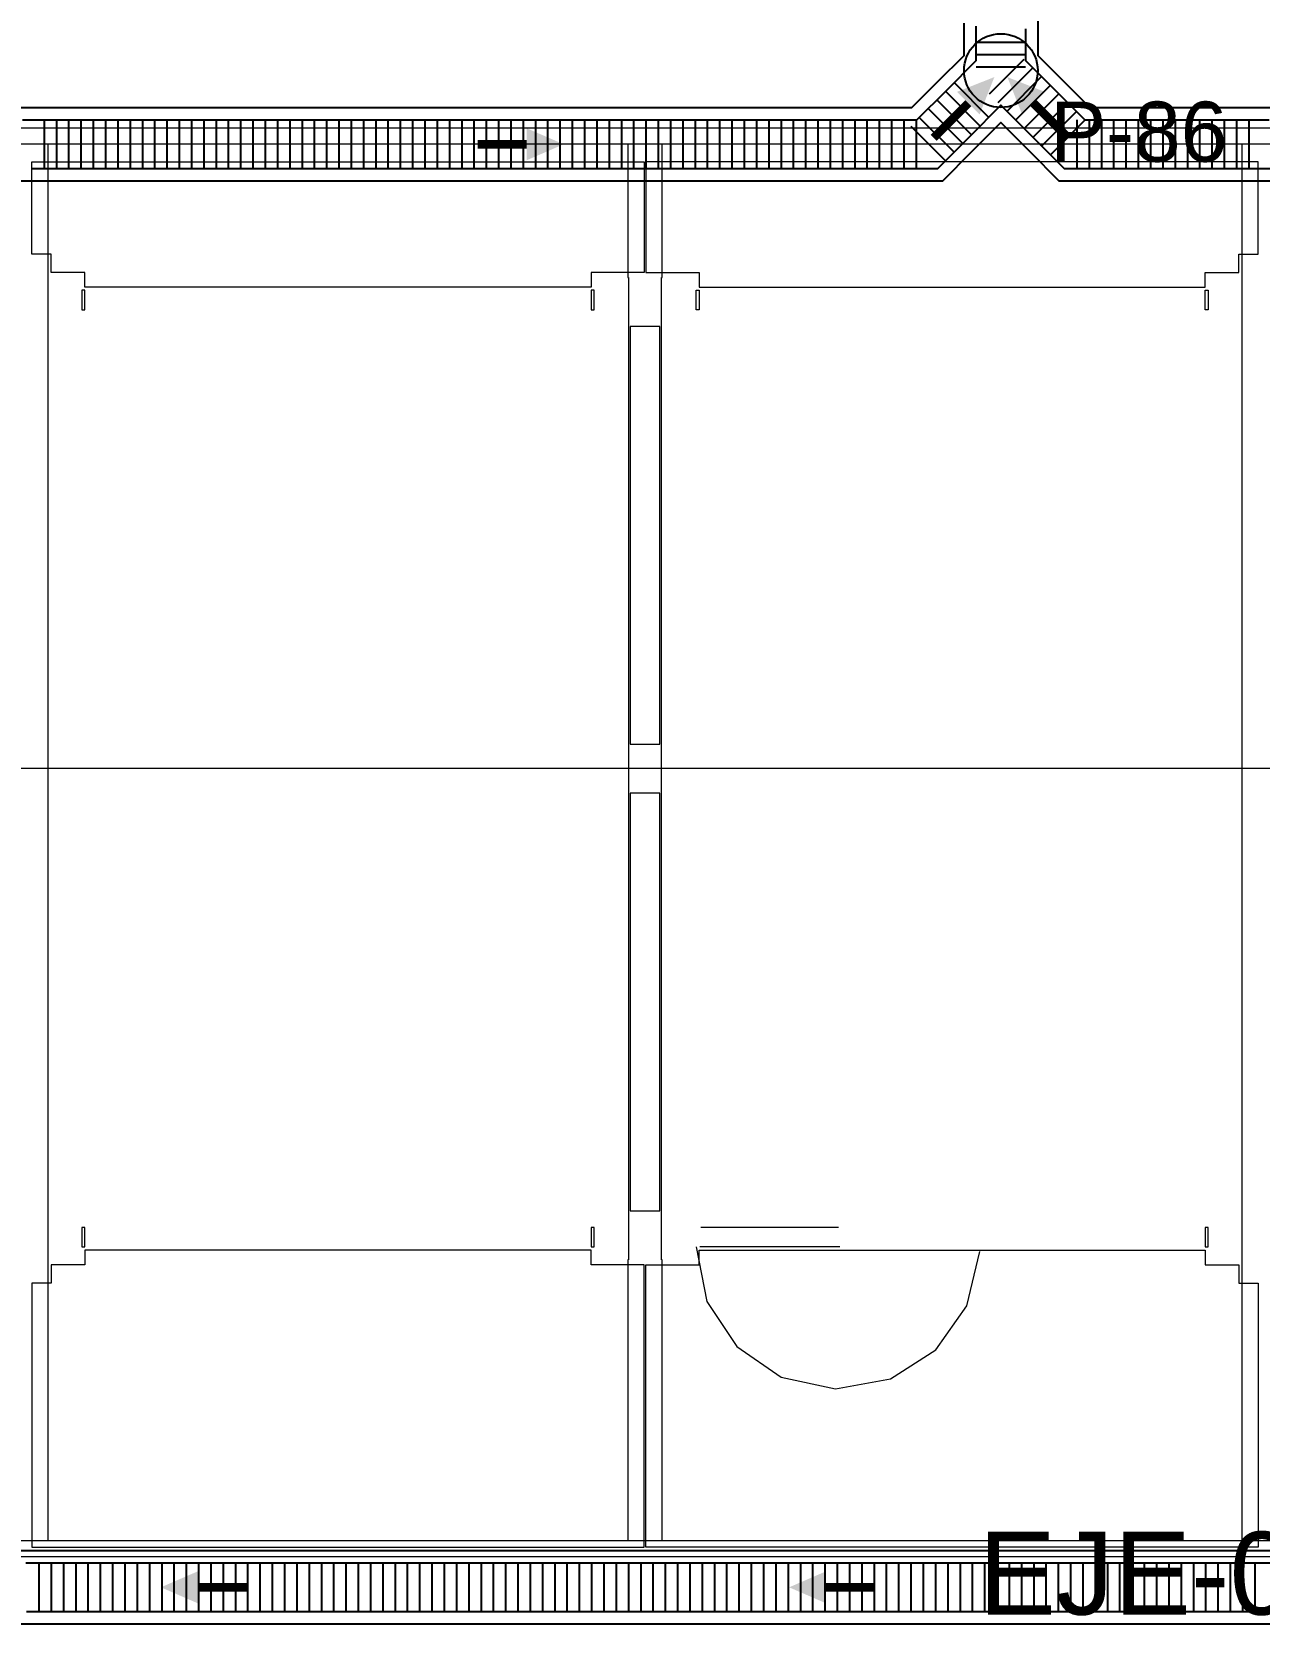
# Model space of a CAD drawing. Header units: metres. Extents: x 354768 to 355417, y 9249536 to 9250102.
# Drawn here: x 354903.11 to 354913.1, y 9249839.64 to 9249852.61 of the extents above; entities that cross this region are included whole.
import ezdxf
from ezdxf.enums import TextEntityAlignment as Align

# ---------------------------------------------------------------- set-up
doc = ezdxf.new("R2010")
doc.units = ezdxf.units.M
doc.header["$LTSCALE"] = 0.25
for name, color, linetype, lineweight in [('ARQ-BASE', 8, 'CONTINUOUS', 13), ('ARQ-TECHO', 8, 'CONTINUOUS', 13), ('ARQ-VEREDA', 9, 'CONTINUOUS', 9), ('CUNETA-S2', 6, 'CONTINUOUS', 35), ('CUNETA-S4', 30, 'CONTINUOUS', 35)]:
    doc.layers.add(name, color=color, linetype=linetype, lineweight=lineweight)
for name, color, linetype, true_color in [('CUN-FLUJO', 1, 'CONTINUOUS', 0xe60000), ('CUN-REJ-BORDE', 4, 'CONTINUOUS', 0x00aae6), ('CUN-REJ-PLATINA', 4, 'CONTINUOUS', 0x78cdf0)]:
    doc.layers.add(name, color=color, linetype=linetype, true_color=true_color)
doc.layers.add('NUDOS', color=7, linetype='CONTINUOUS')
doc.layers.add('TEXTOS', color=7, linetype='CONTINUOUS')
doc.styles.get("Standard").update_dxf_attribs({"font": 'arial.ttf'})

# ---------------------------------------------------------------- blocks, each defined once
blk = doc.blocks.new('ARQUITECTURA_BASE')
at = {"layer": 'ARQ-BASE'}
for points in [[(354908.223, 9249850.206), (354907.983, 9249850.206)], [(354907.983, 9249850.206), (354907.983, 9249846.806)], [(354908.223, 9249846.806), (354908.223, 9249850.206)], [(354907.983, 9249846.806), (354908.223, 9249846.806)], [(354908.223, 9249846.406), (354907.983, 9249846.406)], [(354907.983, 9249846.406), (354907.983, 9249843.006)], [(354908.223, 9249843.006), (354908.223, 9249846.406)], [(354907.983, 9249843.006), (354908.223, 9249843.006)]]:
    blk.add_lwpolyline(points, dxfattribs=at)
at = {"layer": 'ARQ-TECHO'}
for points in [[(354928.103, 9249851.821), (354896.888, 9249851.821)], [(354927.973, 9249851.691), (354897.018, 9249851.691)], [(354903.243, 9249851.691), (354902.963, 9249851.691)], [(354903.243, 9249840.321), (354903.243, 9249851.691)], [(354908.243, 9249851.691), (354907.963, 9249851.691)], [(354907.963, 9249851.691), (354907.963, 9249850.606)], [(354908.243, 9249850.606), (354908.243, 9249851.691)], [(354913.243, 9249851.691), (354912.963, 9249851.691)], [(354912.963, 9249851.691), (354912.963, 9249840.322)], [(354907.963, 9249850.606), (354907.968, 9249850.606)], [(354907.968, 9249850.606), (354907.968, 9249842.606)], [(354908.238, 9249842.606), (354908.238, 9249850.606)], [(354908.238, 9249850.606), (354908.243, 9249850.606)], [(354928.103, 9249846.606), (354897.018, 9249846.606)], [(354909.678, 9249842.871), (354908.558, 9249842.871)], [(354908.518, 9249842.711), (354908.607, 9249842.266), (354908.85, 9249841.901), (354909.211, 9249841.652), (354909.654, 9249841.556), (354910.101, 9249841.638), (354910.47, 9249841.874), (354910.724, 9249842.231), (354910.828, 9249842.673)], [(354909.688, 9249842.711), (354908.548, 9249842.711)], [(354907.968, 9249842.606), (354907.963, 9249842.606)], [(354907.963, 9249842.606), (354907.963, 9249840.321)], [(354908.243, 9249842.606), (354908.238, 9249842.606)], [(354908.243, 9249840.321), (354908.243, 9249842.606)], [(354897.018, 9249840.321), (354927.973, 9249840.321)], [(354902.963, 9249840.321), (354903.243, 9249840.321)], [(354907.963, 9249840.321), (354908.243, 9249840.321)], [(354912.963, 9249840.322), (354913.243, 9249840.322)], [(354896.888, 9249840.191), (354928.103, 9249840.191)]]:
    blk.add_lwpolyline(points, dxfattribs=at)
for points in [[(354903.518, 9249850.341), (354903.543, 9249850.341), (354903.543, 9249850.501), (354903.518, 9249850.501), (354903.518, 9249850.341)], [(354907.663, 9249850.341), (354907.688, 9249850.341), (354907.688, 9249850.501), (354907.663, 9249850.501), (354907.663, 9249850.341)], [(354908.543, 9249850.341), (354908.518, 9249850.341), (354908.518, 9249850.501), (354908.543, 9249850.501), (354908.543, 9249850.341)], [(354912.688, 9249850.341), (354912.663, 9249850.341), (354912.663, 9249850.501), (354912.688, 9249850.501), (354912.688, 9249850.341)], [(354903.518, 9249842.711), (354903.543, 9249842.711), (354903.543, 9249842.871), (354903.518, 9249842.871), (354903.518, 9249842.711)], [(354907.663, 9249842.711), (354907.688, 9249842.711), (354907.688, 9249842.871), (354907.663, 9249842.871), (354907.663, 9249842.711)], [(354912.663, 9249842.711), (354912.688, 9249842.711), (354912.688, 9249842.871), (354912.663, 9249842.871), (354912.663, 9249842.711)]]:
    blk.add_lwpolyline(points, close=True, dxfattribs=at)
at = {"layer": 'ARQ-VEREDA'}
for points in [[(354903.11, 9249850.796), (354903.11, 9249851.546)], [(354903.11, 9249851.546), (354908.095, 9249851.546)], [(354908.095, 9249851.546), (354908.095, 9249850.646)], [(354913.095, 9249851.546), (354908.11, 9249851.546)], [(354908.11, 9249851.546), (354908.11, 9249850.646)], [(354913.095, 9249850.796), (354913.095, 9249851.546)], [(354903.268, 9249850.796), (354903.11, 9249850.796)], [(354903.268, 9249850.646), (354903.268, 9249850.796)], [(354912.938, 9249850.646), (354912.938, 9249850.796)], [(354912.938, 9249850.796), (354913.095, 9249850.796)], [(354903.543, 9249850.646), (354903.268, 9249850.646)], [(354903.543, 9249850.526), (354903.543, 9249850.646)], [(354908.095, 9249850.646), (354907.663, 9249850.646)], [(354907.663, 9249850.646), (354907.663, 9249850.526)], [(354908.11, 9249850.646), (354908.543, 9249850.646)], [(354908.543, 9249850.646), (354908.543, 9249850.526)], [(354912.663, 9249850.646), (354912.938, 9249850.646)], [(354912.663, 9249850.526), (354912.663, 9249850.646)], [(354907.663, 9249850.526), (354903.543, 9249850.526)], [(354908.543, 9249850.526), (354912.663, 9249850.526)], [(354907.663, 9249842.686), (354903.543, 9249842.686)], [(354903.543, 9249842.686), (354903.543, 9249842.566)], [(354907.663, 9249842.566), (354907.663, 9249842.686)], [(354908.543, 9249842.566), (354908.543, 9249842.686)], [(354908.543, 9249842.686), (354912.663, 9249842.686)], [(354912.663, 9249842.686), (354912.663, 9249842.566)], [(354903.543, 9249842.566), (354903.268, 9249842.566)], [(354903.268, 9249842.566), (354903.268, 9249842.416)], [(354908.095, 9249842.566), (354907.663, 9249842.566)], [(354908.095, 9249840.266), (354908.095, 9249842.566)], [(354908.11, 9249840.266), (354908.11, 9249842.566)], [(354908.11, 9249842.566), (354908.543, 9249842.566)], [(354912.663, 9249842.566), (354912.938, 9249842.566)], [(354912.938, 9249842.566), (354912.938, 9249842.416)], [(354903.268, 9249842.416), (354903.11, 9249842.416)], [(354903.11, 9249842.416), (354903.11, 9249840.266)], [(354912.938, 9249842.416), (354913.095, 9249842.416)], [(354913.095, 9249842.416), (354913.095, 9249840.266)], [(354903.11, 9249840.266), (354908.095, 9249840.266)], [(354913.095, 9249840.266), (354908.11, 9249840.266)]]:
    blk.add_lwpolyline(points, dxfattribs=at)
blk = doc.blocks.new('CUNETAS_SISTEMA_2_CENTRO_FRENTE_SUR')
at = {"layer": 'CUN-FLUJO', "const_width": 0.07}
for points in [[(354904.861, 9249839.94), (354904.461, 9249839.94)], [(354909.976, 9249839.94), (354909.576, 9249839.94)]]:
    blk.add_lwpolyline(points, dxfattribs=at)
at = {"layer": 'CUN-FLUJO', "true_color": 0xe60000}
for points in [[(354904.161, 9249839.94), (354904.461, 9249839.81), (354904.461, 9249840.07)], [(354909.276, 9249839.94), (354909.576, 9249839.81), (354909.576, 9249840.07)]]:
    blk.add_solid(points, dxfattribs=at)
at = {"layer": 'CUN-REJ-BORDE'}
for points in [[(354902.909, 9249840.24), (354903.16, 9249840.24), (354903.411, 9249840.24), (354903.662, 9249840.24), (354903.912, 9249840.24), (354904.163, 9249840.24), (354904.414, 9249840.24), (354904.665, 9249840.24), (354904.916, 9249840.24), (354905.166, 9249840.24), (354905.417, 9249840.24), (354905.668, 9249840.24), (354905.919, 9249840.24), (354906.17, 9249840.24), (354906.421, 9249840.24), (354906.671, 9249840.24), (354906.922, 9249840.24), (354907.173, 9249840.24), (354907.424, 9249840.24), (354907.675, 9249840.24), (354907.926, 9249840.24), (354908.176, 9249840.24), (354908.427, 9249840.24), (354908.678, 9249840.24), (354908.929, 9249840.24), (354909.18, 9249840.24), (354909.431, 9249840.24), (354909.681, 9249840.24), (354909.932, 9249840.24), (354910.183, 9249840.24), (354910.434, 9249840.24), (354910.685, 9249840.24), (354910.936, 9249840.24), (354911.186, 9249840.24), (354911.437, 9249840.24), (354911.688, 9249840.24), (354911.939, 9249840.24), (354912.19, 9249840.24), (354912.441, 9249840.24), (354912.691, 9249840.24), (354912.942, 9249840.24), (354913.193, 9249840.24)], [(354903.06, 9249840.14), (354903.311, 9249840.14), (354903.562, 9249840.14), (354903.812, 9249840.14), (354904.063, 9249840.14), (354904.314, 9249840.14), (354904.565, 9249840.14), (354904.816, 9249840.14), (354905.066, 9249840.14), (354905.317, 9249840.14), (354905.568, 9249840.14), (354905.819, 9249840.14), (354906.07, 9249840.14), (354906.321, 9249840.14), (354906.571, 9249840.14), (354906.822, 9249840.14), (354907.073, 9249840.14), (354907.324, 9249840.14), (354907.575, 9249840.14), (354907.826, 9249840.14), (354908.076, 9249840.14), (354908.327, 9249840.14), (354908.578, 9249840.14), (354908.829, 9249840.14), (354909.08, 9249840.14), (354909.331, 9249840.14), (354909.581, 9249840.14), (354909.832, 9249840.14), (354910.083, 9249840.14), (354910.334, 9249840.14), (354910.585, 9249840.14), (354910.836, 9249840.14), (354911.086, 9249840.14), (354911.337, 9249840.14), (354911.588, 9249840.14), (354911.839, 9249840.14), (354912.09, 9249840.14), (354912.341, 9249840.14), (354912.591, 9249840.14), (354912.842, 9249840.14), (354913.093, 9249840.14), (354913.344, 9249840.14)], [(354913.108, 9249839.74), (354912.857, 9249839.74), (354912.606, 9249839.74), (354912.355, 9249839.74), (354912.104, 9249839.74), (354911.853, 9249839.74), (354911.602, 9249839.74), (354911.351, 9249839.74), (354911.1, 9249839.74), (354910.849, 9249839.74), (354910.597, 9249839.74), (354910.346, 9249839.74), (354910.095, 9249839.74), (354909.844, 9249839.74), (354909.593, 9249839.74), (354909.342, 9249839.74), (354909.091, 9249839.74), (354908.84, 9249839.74), (354908.589, 9249839.74), (354908.338, 9249839.74), (354908.087, 9249839.74), (354907.836, 9249839.74), (354907.585, 9249839.74), (354907.334, 9249839.74), (354907.083, 9249839.74), (354906.831, 9249839.74), (354906.58, 9249839.74), (354906.329, 9249839.74), (354906.078, 9249839.74), (354905.827, 9249839.74), (354905.576, 9249839.74), (354905.325, 9249839.74), (354905.074, 9249839.74), (354904.823, 9249839.74), (354904.572, 9249839.74), (354904.321, 9249839.74), (354904.07, 9249839.74), (354903.819, 9249839.74), (354903.568, 9249839.74), (354903.317, 9249839.74), (354903.066, 9249839.74)], [(354913.231, 9249839.64), (354912.98, 9249839.64), (354912.729, 9249839.64), (354912.477, 9249839.64), (354912.226, 9249839.64), (354911.974, 9249839.64), (354911.723, 9249839.64), (354911.471, 9249839.64), (354911.22, 9249839.64), (354910.969, 9249839.64), (354910.717, 9249839.64), (354910.466, 9249839.64), (354910.214, 9249839.64), (354909.963, 9249839.64), (354909.711, 9249839.64), (354909.46, 9249839.64), (354909.209, 9249839.64), (354908.957, 9249839.64), (354908.706, 9249839.64), (354908.454, 9249839.64), (354908.203, 9249839.64), (354907.951, 9249839.64), (354907.7, 9249839.64), (354907.449, 9249839.64), (354907.197, 9249839.64), (354906.946, 9249839.64), (354906.694, 9249839.64), (354906.443, 9249839.64), (354906.191, 9249839.64), (354905.94, 9249839.64), (354905.689, 9249839.64), (354905.437, 9249839.64), (354905.186, 9249839.64), (354904.934, 9249839.64), (354904.683, 9249839.64), (354904.431, 9249839.64), (354904.18, 9249839.64), (354903.929, 9249839.64), (354903.677, 9249839.64), (354903.426, 9249839.64), (354903.174, 9249839.64), (354902.923, 9249839.64)]]:
    blk.add_lwpolyline(points, dxfattribs=at)
at = {"layer": 'CUN-REJ-PLATINA'}
for p, q in [((354903.17, 9249839.74), (354903.17, 9249840.14)), ((354903.27, 9249839.74), (354903.27, 9249840.14)), ((354903.37, 9249839.74), (354903.37, 9249840.14)), ((354903.47, 9249839.74), (354903.47, 9249840.14)), ((354903.57, 9249839.74), (354903.57, 9249840.14)), ((354903.67, 9249839.74), (354903.67, 9249840.14)), ((354903.77, 9249839.74), (354903.77, 9249840.14)), ((354903.87, 9249839.74), (354903.87, 9249840.14)), ((354903.97, 9249839.74), (354903.97, 9249840.14)), ((354904.07, 9249839.74), (354904.07, 9249840.14)), ((354904.17, 9249839.74), (354904.17, 9249840.14)), ((354904.27, 9249839.74), (354904.27, 9249840.14)), ((354904.37, 9249839.74), (354904.37, 9249840.14)), ((354904.47, 9249839.74), (354904.47, 9249840.14)), ((354904.57, 9249839.74), (354904.57, 9249840.14)), ((354904.67, 9249839.74), (354904.67, 9249840.14)), ((354904.77, 9249839.74), (354904.77, 9249840.14)), ((354904.87, 9249839.74), (354904.87, 9249840.14)), ((354904.97, 9249839.74), (354904.97, 9249840.14)), ((354905.07, 9249839.74), (354905.07, 9249840.14)), ((354905.17, 9249839.74), (354905.17, 9249840.14)), ((354905.27, 9249839.74), (354905.27, 9249840.14)), ((354905.37, 9249839.74), (354905.37, 9249840.14)), ((354905.47, 9249839.74), (354905.47, 9249840.14)), ((354905.57, 9249839.74), (354905.57, 9249840.14)), ((354905.67, 9249839.74), (354905.67, 9249840.14)), ((354905.77, 9249839.74), (354905.77, 9249840.14)), ((354905.87, 9249839.74), (354905.87, 9249840.14)), ((354905.97, 9249839.74), (354905.97, 9249840.14)), ((354906.07, 9249839.74), (354906.07, 9249840.14)), ((354906.17, 9249839.74), (354906.17, 9249840.14)), ((354906.27, 9249839.74), (354906.27, 9249840.14)), ((354906.37, 9249839.74), (354906.37, 9249840.14)), ((354906.47, 9249839.74), (354906.47, 9249840.14)), ((354906.57, 9249839.74), (354906.57, 9249840.14)), ((354906.67, 9249839.74), (354906.67, 9249840.14)), ((354906.77, 9249839.74), (354906.77, 9249840.14)), ((354906.87, 9249839.74), (354906.87, 9249840.14)), ((354906.97, 9249839.74), (354906.97, 9249840.14)), ((354907.07, 9249839.74), (354907.07, 9249840.14)), ((354907.17, 9249839.74), (354907.17, 9249840.14)), ((354907.27, 9249839.74), (354907.27, 9249840.14)), ((354907.37, 9249839.74), (354907.37, 9249840.14)), ((354907.47, 9249839.74), (354907.47, 9249840.14)), ((354907.57, 9249839.74), (354907.57, 9249840.14)), ((354907.67, 9249839.74), (354907.67, 9249840.14)), ((354907.77, 9249839.74), (354907.77, 9249840.14)), ((354907.87, 9249839.74), (354907.87, 9249840.14)), ((354907.97, 9249839.74), (354907.97, 9249840.14)), ((354908.07, 9249839.74), (354908.07, 9249840.14)), ((354908.17, 9249839.74), (354908.17, 9249840.14)), ((354908.27, 9249839.74), (354908.27, 9249840.14)), ((354908.37, 9249839.74), (354908.37, 9249840.14)), ((354908.47, 9249839.74), (354908.47, 9249840.14)), ((354908.57, 9249839.74), (354908.57, 9249840.14)), ((354908.67, 9249839.74), (354908.67, 9249840.14)), ((354908.77, 9249839.74), (354908.77, 9249840.14)), ((354908.87, 9249839.74), (354908.87, 9249840.14)), ((354908.97, 9249839.74), (354908.97, 9249840.14)), ((354909.07, 9249839.74), (354909.07, 9249840.14)), ((354909.17, 9249839.74), (354909.17, 9249840.14)), ((354909.27, 9249839.74), (354909.27, 9249840.14)), ((354909.37, 9249839.74), (354909.37, 9249840.14)), ((354909.47, 9249839.74), (354909.47, 9249840.14)), ((354909.57, 9249839.74), (354909.57, 9249840.14)), ((354909.67, 9249839.74), (354909.67, 9249840.14)), ((354909.77, 9249839.74), (354909.77, 9249840.14)), ((354909.87, 9249839.74), (354909.87, 9249840.14)), ((354909.97, 9249839.74), (354909.97, 9249840.14)), ((354910.07, 9249839.74), (354910.07, 9249840.14)), ((354910.17, 9249839.74), (354910.17, 9249840.14)), ((354910.27, 9249839.74), (354910.27, 9249840.14)), ((354910.37, 9249839.74), (354910.37, 9249840.14)), ((354910.47, 9249839.74), (354910.47, 9249840.14)), ((354910.57, 9249839.74), (354910.57, 9249840.14)), ((354910.67, 9249839.74), (354910.67, 9249840.14)), ((354910.77, 9249839.74), (354910.77, 9249840.14)), ((354910.87, 9249839.74), (354910.87, 9249840.14)), ((354910.97, 9249839.74), (354910.97, 9249840.14)), ((354911.07, 9249839.74), (354911.07, 9249840.14)), ((354911.17, 9249839.74), (354911.17, 9249840.14)), ((354911.27, 9249839.74), (354911.27, 9249840.14)), ((354911.37, 9249839.74), (354911.37, 9249840.14)), ((354911.47, 9249839.74), (354911.47, 9249840.14)), ((354911.57, 9249839.74), (354911.57, 9249840.14)), ((354911.67, 9249839.74), (354911.67, 9249840.14)), ((354911.77, 9249839.74), (354911.77, 9249840.14)), ((354911.87, 9249839.74), (354911.87, 9249840.14)), ((354911.97, 9249839.74), (354911.97, 9249840.14)), ((354912.07, 9249839.74), (354912.07, 9249840.14)), ((354912.17, 9249839.74), (354912.17, 9249840.14)), ((354912.27, 9249839.74), (354912.27, 9249840.14)), ((354912.37, 9249839.74), (354912.37, 9249840.14)), ((354912.47, 9249839.74), (354912.47, 9249840.14)), ((354912.57, 9249839.74), (354912.57, 9249840.14)), ((354912.67, 9249839.74), (354912.67, 9249840.14)), ((354912.77, 9249839.74), (354912.77, 9249840.14)), ((354912.87, 9249839.74), (354912.87, 9249840.14)), ((354912.97, 9249839.74), (354912.97, 9249840.14)), ((354913.07, 9249839.74), (354913.07, 9249840.14))]:
    blk.add_line(p, q, dxfattribs=at)
blk = doc.blocks.new('CUNETAS_SISTEMA_4_NORTE')
at = {"layer": 'CUN-FLUJO', "const_width": 0.07}
for points in [[(354910.453, 9249851.743), (354910.735, 9249852.025)], [(354911.547, 9249851.743), (354911.265, 9249852.025)], [(354906.74, 9249851.69), (354907.14, 9249851.69)]]:
    blk.add_lwpolyline(points, dxfattribs=at)
at = {"layer": 'CUN-FLUJO', "true_color": 0xe60000}
for points in [[(354910.947, 9249852.237), (354910.643, 9249852.117), (354910.827, 9249851.933)], [(354911.053, 9249852.237), (354911.173, 9249851.933), (354911.357, 9249852.117)], [(354907.44, 9249851.69), (354907.14, 9249851.82), (354907.14, 9249851.56)]]:
    blk.add_solid(points, dxfattribs=at)
at = {"layer": 'CUN-REJ-BORDE'}
for points in [[(354913.227, 9249851.39), (354912.977, 9249851.39), (354912.727, 9249851.39), (354912.477, 9249851.39), (354912.226, 9249851.39), (354911.976, 9249851.39), (354911.726, 9249851.39), (354911.476, 9249851.39), (354911.238, 9249851.628), (354911, 9249851.866), (354910.762, 9249851.628), (354910.524, 9249851.39), (354910.272, 9249851.39), (354910.02, 9249851.39), (354909.768, 9249851.39), (354909.516, 9249851.39), (354909.263, 9249851.39), (354909.011, 9249851.39), (354908.759, 9249851.39), (354908.507, 9249851.39), (354908.255, 9249851.39), (354908.003, 9249851.39), (354907.751, 9249851.39), (354907.498, 9249851.39), (354907.246, 9249851.39), (354906.994, 9249851.39), (354906.742, 9249851.39), (354906.49, 9249851.39), (354906.238, 9249851.39), (354905.985, 9249851.39), (354905.733, 9249851.39), (354905.481, 9249851.39), (354905.229, 9249851.39), (354904.977, 9249851.39), (354904.725, 9249851.39), (354904.473, 9249851.39), (354904.22, 9249851.39), (354903.968, 9249851.39), (354903.716, 9249851.39), (354903.464, 9249851.39), (354903.212, 9249851.39), (354902.96, 9249851.39)], [(354902.961, 9249851.99), (354903.213, 9249851.99), (354903.466, 9249851.99), (354903.718, 9249851.99), (354903.97, 9249851.99), (354904.222, 9249851.99), (354904.475, 9249851.99), (354904.727, 9249851.99), (354904.979, 9249851.99), (354905.231, 9249851.99), (354905.483, 9249851.99), (354905.736, 9249851.99), (354905.988, 9249851.99), (354906.24, 9249851.99), (354906.492, 9249851.99), (354906.745, 9249851.99), (354906.997, 9249851.99), (354907.249, 9249851.99), (354907.501, 9249851.99), (354907.753, 9249851.99), (354908.006, 9249851.99), (354908.258, 9249851.99), (354908.51, 9249851.99), (354908.762, 9249851.99), (354909.015, 9249851.99), (354909.267, 9249851.99), (354909.519, 9249851.99), (354909.771, 9249851.99), (354910.024, 9249851.99), (354910.276, 9249851.99), (354910.488, 9249852.202), (354910.7, 9249852.414), (354910.7, 9249852.677)], [(354913.269, 9249851.49), (354913.018, 9249851.49), (354912.768, 9249851.49), (354912.518, 9249851.49), (354912.268, 9249851.49), (354912.018, 9249851.49), (354911.767, 9249851.49), (354911.517, 9249851.49), (354911.259, 9249851.749), (354911, 9249852.007), (354910.741, 9249851.749), (354910.483, 9249851.49), (354910.229, 9249851.49), (354909.974, 9249851.49), (354909.72, 9249851.49), (354909.466, 9249851.49), (354909.211, 9249851.49), (354908.957, 9249851.49), (354908.703, 9249851.49), (354908.449, 9249851.49), (354908.194, 9249851.49), (354907.94, 9249851.49), (354907.686, 9249851.49), (354907.431, 9249851.49), (354907.177, 9249851.49), (354906.923, 9249851.49), (354906.669, 9249851.49), (354906.414, 9249851.49), (354906.16, 9249851.49), (354905.906, 9249851.49), (354905.651, 9249851.49), (354905.397, 9249851.49), (354905.143, 9249851.49), (354904.889, 9249851.49), (354904.634, 9249851.49), (354904.38, 9249851.49), (354904.126, 9249851.49), (354903.871, 9249851.49), (354903.617, 9249851.49), (354903.363, 9249851.49), (354903.109, 9249851.49)], [(354903.035, 9249851.89), (354903.286, 9249851.89), (354903.537, 9249851.89), (354903.789, 9249851.89), (354904.04, 9249851.89), (354904.291, 9249851.89), (354904.542, 9249851.89), (354904.793, 9249851.89), (354905.044, 9249851.89), (354905.295, 9249851.89), (354905.546, 9249851.89), (354905.797, 9249851.89), (354906.048, 9249851.89), (354906.3, 9249851.89), (354906.551, 9249851.89), (354906.802, 9249851.89), (354907.053, 9249851.89), (354907.304, 9249851.89), (354907.555, 9249851.89), (354907.806, 9249851.89), (354908.057, 9249851.89), (354908.308, 9249851.89), (354908.559, 9249851.89), (354908.811, 9249851.89), (354909.062, 9249851.89), (354909.313, 9249851.89), (354909.564, 9249851.89), (354909.815, 9249851.89), (354910.066, 9249851.89), (354910.317, 9249851.89), (354910.559, 9249852.131), (354910.8, 9249852.373), (354910.8, 9249852.652)], [(354911.2, 9249852.629), (354911.2, 9249852.373), (354911.441, 9249852.131), (354911.683, 9249851.89), (354911.933, 9249851.89), (354912.183, 9249851.89), (354912.433, 9249851.89), (354912.684, 9249851.89), (354912.934, 9249851.89), (354913.184, 9249851.89)], [(354911.3, 9249852.709), (354911.3, 9249852.414), (354911.512, 9249852.202), (354911.724, 9249851.99), (354911.974, 9249851.99), (354912.225, 9249851.99), (354912.475, 9249851.99), (354912.725, 9249851.99), (354912.975, 9249851.99), (354913.225, 9249851.99)]]:
    blk.add_lwpolyline(points, dxfattribs=at)
at = {"layer": 'CUN-REJ-PLATINA'}
for p, q in [((354910.8, 9249852.521), (354911.2, 9249852.521)), ((354910.8, 9249852.421), (354911.2, 9249852.421)), ((354910.8, 9249852.321), (354911.2, 9249852.321)), ((354910.908, 9249852.1), (354911.19, 9249852.382)), ((354910.978, 9249852.029), (354911.261, 9249852.312)), ((354910.619, 9249852.192), (354910.902, 9249851.909)), ((354911.049, 9249851.958), (354911.332, 9249852.241)), ((354911.12, 9249851.887), (354911.403, 9249852.17)), ((354910.478, 9249852.051), (354910.761, 9249851.768)), ((354910.548, 9249852.121), (354910.831, 9249851.838)), ((354911.19, 9249851.817), (354911.473, 9249852.1)), ((354911.261, 9249851.746), (354911.544, 9249852.029)), ((354903.21, 9249851.89), (354903.21, 9249851.49)), ((354903.31, 9249851.89), (354903.31, 9249851.49)), ((354903.41, 9249851.89), (354903.41, 9249851.49)), ((354903.51, 9249851.89), (354903.51, 9249851.49)), ((354903.61, 9249851.89), (354903.61, 9249851.49)), ((354903.71, 9249851.89), (354903.71, 9249851.49)), ((354903.81, 9249851.89), (354903.81, 9249851.49)), ((354903.91, 9249851.89), (354903.91, 9249851.49)), ((354904.01, 9249851.89), (354904.01, 9249851.49)), ((354904.11, 9249851.89), (354904.11, 9249851.49)), ((354904.21, 9249851.89), (354904.21, 9249851.49)), ((354904.31, 9249851.89), (354904.31, 9249851.49)), ((354904.41, 9249851.89), (354904.41, 9249851.49)), ((354904.51, 9249851.89), (354904.51, 9249851.49)), ((354904.61, 9249851.89), (354904.61, 9249851.49)), ((354904.71, 9249851.89), (354904.71, 9249851.49)), ((354904.81, 9249851.89), (354904.81, 9249851.49)), ((354904.91, 9249851.89), (354904.91, 9249851.49)), ((354905.01, 9249851.89), (354905.01, 9249851.49)), ((354905.11, 9249851.89), (354905.11, 9249851.49)), ((354905.21, 9249851.89), (354905.21, 9249851.49)), ((354905.31, 9249851.89), (354905.31, 9249851.49)), ((354905.41, 9249851.89), (354905.41, 9249851.49)), ((354905.51, 9249851.89), (354905.51, 9249851.49)), ((354905.61, 9249851.89), (354905.61, 9249851.49)), ((354905.71, 9249851.89), (354905.71, 9249851.49)), ((354905.81, 9249851.89), (354905.81, 9249851.49)), ((354905.91, 9249851.89), (354905.91, 9249851.49)), ((354906.01, 9249851.89), (354906.01, 9249851.49)), ((354906.11, 9249851.89), (354906.11, 9249851.49)), ((354906.21, 9249851.89), (354906.21, 9249851.49)), ((354906.31, 9249851.89), (354906.31, 9249851.49)), ((354906.41, 9249851.89), (354906.41, 9249851.49)), ((354906.51, 9249851.89), (354906.51, 9249851.49)), ((354906.61, 9249851.89), (354906.61, 9249851.49)), ((354906.71, 9249851.89), (354906.71, 9249851.49)), ((354906.81, 9249851.89), (354906.81, 9249851.49)), ((354906.91, 9249851.89), (354906.91, 9249851.49)), ((354907.01, 9249851.89), (354907.01, 9249851.49)), ((354907.11, 9249851.89), (354907.11, 9249851.49)), ((354907.21, 9249851.89), (354907.21, 9249851.49)), ((354907.31, 9249851.89), (354907.31, 9249851.49)), ((354907.41, 9249851.89), (354907.41, 9249851.49)), ((354907.51, 9249851.89), (354907.51, 9249851.49)), ((354907.61, 9249851.89), (354907.61, 9249851.49)), ((354907.71, 9249851.89), (354907.71, 9249851.49)), ((354907.81, 9249851.89), (354907.81, 9249851.49)), ((354907.91, 9249851.89), (354907.91, 9249851.49)), ((354908.01, 9249851.89), (354908.01, 9249851.49)), ((354908.11, 9249851.89), (354908.11, 9249851.49)), ((354908.21, 9249851.89), (354908.21, 9249851.49)), ((354908.31, 9249851.89), (354908.31, 9249851.49)), ((354908.41, 9249851.89), (354908.41, 9249851.49)), ((354908.51, 9249851.89), (354908.51, 9249851.49)), ((354908.61, 9249851.89), (354908.61, 9249851.49)), ((354908.71, 9249851.89), (354908.71, 9249851.49)), ((354908.81, 9249851.89), (354908.81, 9249851.49)), ((354908.91, 9249851.89), (354908.91, 9249851.49)), ((354909.01, 9249851.89), (354909.01, 9249851.49)), ((354909.11, 9249851.89), (354909.11, 9249851.49)), ((354909.21, 9249851.89), (354909.21, 9249851.49)), ((354909.31, 9249851.89), (354909.31, 9249851.49)), ((354909.41, 9249851.89), (354909.41, 9249851.49)), ((354909.51, 9249851.89), (354909.51, 9249851.49)), ((354909.61, 9249851.89), (354909.61, 9249851.49)), ((354909.71, 9249851.89), (354909.71, 9249851.49)), ((354909.81, 9249851.89), (354909.81, 9249851.49)), ((354909.91, 9249851.89), (354909.91, 9249851.49)), ((354910.01, 9249851.89), (354910.01, 9249851.49)), ((354910.11, 9249851.89), (354910.11, 9249851.49)), ((354910.21, 9249851.89), (354910.21, 9249851.49)), ((354910.31, 9249851.89), (354910.31, 9249851.49)), ((354910.336, 9249851.909), (354910.619, 9249851.626)), ((354910.407, 9249851.98), (354910.69, 9249851.697)), ((354911.332, 9249851.675), (354911.615, 9249851.958)), ((354911.403, 9249851.605), (354911.685, 9249851.887)), ((354911.621, 9249851.49), (354911.621, 9249851.89)), ((354911.721, 9249851.49), (354911.721, 9249851.89)), ((354911.821, 9249851.49), (354911.821, 9249851.89)), ((354911.921, 9249851.49), (354911.921, 9249851.89)), ((354912.021, 9249851.49), (354912.021, 9249851.89)), ((354912.121, 9249851.49), (354912.121, 9249851.89)), ((354912.221, 9249851.49), (354912.221, 9249851.89)), ((354912.321, 9249851.49), (354912.321, 9249851.89)), ((354912.421, 9249851.49), (354912.421, 9249851.89)), ((354912.521, 9249851.49), (354912.521, 9249851.89)), ((354912.621, 9249851.49), (354912.621, 9249851.89)), ((354912.721, 9249851.49), (354912.721, 9249851.89)), ((354912.821, 9249851.49), (354912.821, 9249851.89)), ((354912.921, 9249851.49), (354912.921, 9249851.89)), ((354913.021, 9249851.49), (354913.021, 9249851.89)), ((354910.266, 9249851.838), (354910.548, 9249851.556))]:
    blk.add_line(p, q, dxfattribs=at)
blk = doc.blocks.new('ROTULOS_RED')
at = {"layer": 'NUDOS'}
blk.add_circle((354911, 9249852.29), 0.3, dxfattribs=at)
at = {"layer": 'TEXTOS'}
blk.add_text('P-86', height=0.4894, dxfattribs=at).set_placement((354911.4, 9249851.401), align=Align.BOTTOM_LEFT)
at = {"layer": 'TEXTOS', "color": 6}
blk.add_text('EJE-08', height=0.675, dxfattribs=at).set_placement((354910.819, 9249839.515), align=Align.BOTTOM_LEFT)

msp = doc.modelspace()

# ---------------------------------------------------------------- block references
at = {"layer": 'ARQ-BASE'}
msp.add_blockref('ARQUITECTURA_BASE', (0, 0), dxfattribs=at)
at = {"layer": 'CUNETA-S2'}
msp.add_blockref('CUNETAS_SISTEMA_2_CENTRO_FRENTE_SUR', (0, 0), dxfattribs=at)
at = {"layer": 'CUNETA-S4'}
msp.add_blockref('CUNETAS_SISTEMA_4_NORTE', (0, 0), dxfattribs=at)
at = {"layer": 'NUDOS'}
msp.add_blockref('ROTULOS_RED', (0, 0), dxfattribs=at)

doc.saveas('drawing.dxf')
